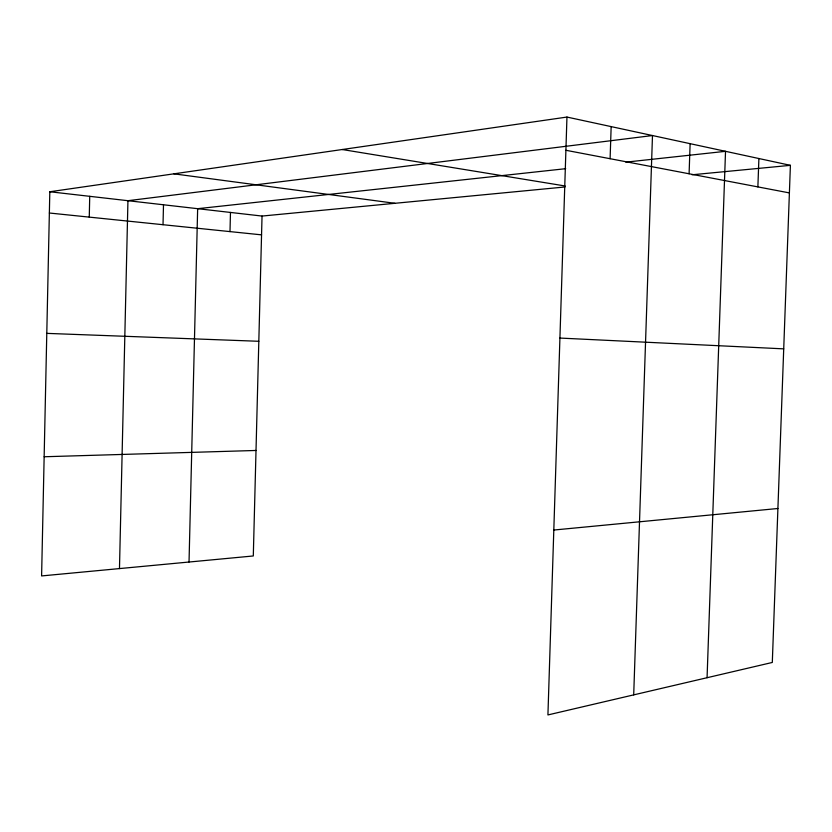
<?xml version="1.0" encoding="UTF-8"?>
<svg xmlns="http://www.w3.org/2000/svg" width="832" height="832" viewBox="0 0 832 832"><rect width="100%" height="100%" fill="white"/><g stroke="black" fill="none" stroke-linecap="round" stroke-linejoin="round"><path stroke-width="1.25" d="M566.956 117.062L547.924 714.938L772.304 662.459L790.4 165.339L566.956 117.062L49.816 191.755L41.6 575.931L253.302 555.963L262.038 216.06L565.011 186.971M89.263 217.121L89.731 196.321M119.475 568.589L127.941 200.699L652.486 135.543L633.703 694.876M163.02 224.713L163.498 204.776M189.03 562.026L197.652 208.686L565.698 168.688M229.996 231.608L230.474 212.441M610.106 158.714L611.156 126.61M689.094 173.774L690.123 143.666M707.065 677.716L725.525 151.32L625.799 162.157M757.879 186.898L758.898 158.527M692.058 174.782L790.4 165.339M553.81 530.036L777.91 508.498M44.148 456.758L256.017 450.466M46.79 333.372L258.825 341.286M559.915 338.062L783.723 348.858M49.369 213.013L261.56 234.853M49.816 191.755L262.038 216.06M173.867 173.836L394.94 203.299M342.202 149.521L565.115 185.983M565.895 150.28L789.402 192.91"/></g></svg>
